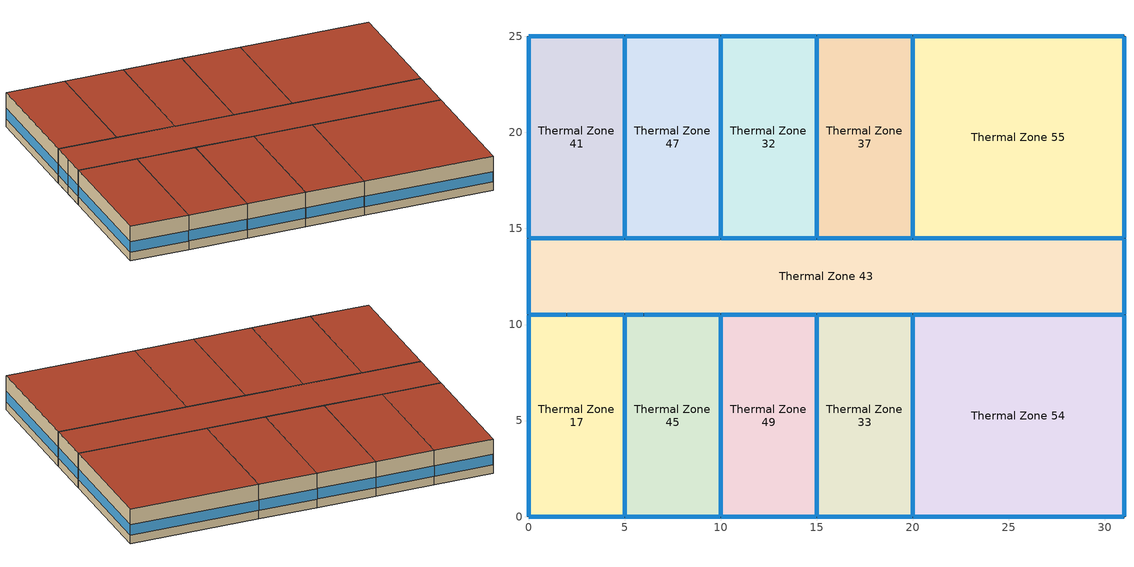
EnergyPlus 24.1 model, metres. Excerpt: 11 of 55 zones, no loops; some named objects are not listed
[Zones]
Thermal Zone 17
 floor ground (Generic Ground Slab 6A 19802010): 5,10.5 5,0 0,0 0,10.5 z12.19
 wall outside (Generic Exterior Wall pre1980 6A): 0,0 5,0 5,10.5 2,10.5 0,10.5 0,0 z12.19:15.24
 window (Customized Fenestration: u=3.36): 0.03,0 4.97,0 / 4.97,10.5 2.03,10.5 z12.95:13.88; 0,10.47 0,0.03 / 5,0.03 5,10.47 z12.95:13.87; 1.97,10.5 0.03,10.5 z12.95:13.89
 roof outside (Typical IEAD Roof pre1980): 5,0 5,10.5 0,10.5 0,0 z15.24
Thermal Zone 32
 floor ground (Generic Ground Slab 6A 19802010): 15,25 15,14.5 10,14.5 10,25 z12.19
 wall outside (Generic Exterior Wall pre1980 6A): 10,14.5 15,14.5 15,25 10,25 10,14.5 z12.19:15.24
 window (Customized Fenestration: u=3.36): 10.03,14.5 14.97,14.5 / 14.97,25 10.03,25 z12.95:13.88; 10,24.97 10,14.53 / 15,14.53 15,24.97 z12.95:13.87
 roof outside (Typical IEAD Roof pre1980): 15,14.5 15,25 10,25 10,14.5 z15.24
Thermal Zone 33
 floor ground (Generic Ground Slab 6A 19802010): 20,10.5 20,0 15,0 15,10.5 z12.19
 wall outside (Generic Exterior Wall pre1980 6A): 15,0 20,0 20,10.5 15,10.5 15,0 z12.19:15.24
 window (Customized Fenestration: u=3.36): 15.03,0 19.97,0 / 19.97,10.5 15.03,10.5 z12.95:13.88; 15,10.47 15,0.03 / 20,0.03 20,10.47 z12.95:13.87
 roof outside (Typical IEAD Roof pre1980): 20,0 20,10.5 15,10.5 15,0 z15.24
Thermal Zone 37
 floor ground (Generic Ground Slab 6A 19802010): 20,25 20,14.5 15,14.5 15,25 z12.19
 wall outside (Generic Exterior Wall pre1980 6A): 15,14.5 20,14.5 20,25 15,25 15,14.5 z12.19:15.24
 window (Customized Fenestration: u=3.36): 15.03,14.5 19.97,14.5 / 19.97,25 15.03,25 z12.95:13.88; 15,24.97 15,14.53 / 20,14.53 20,24.97 z12.95:13.87
 roof outside (Typical IEAD Roof pre1980): 20,14.5 20,25 15,25 15,14.5 z15.24
Thermal Zone 41
 floor ground (Generic Ground Slab 6A 19802010): 5,25 5,14.5 0,14.5 0,25 z12.19
 wall outside (Generic Exterior Wall pre1980 6A): 0,14.5 5,14.5 5,25 0,25 0,14.5 z12.19:15.24
 window (Customized Fenestration: u=3.36): 0.03,14.5 4.97,14.5 / 4.97,25 0.03,25 z12.95:13.88; 0,24.97 0,14.53 / 5,14.53 5,24.97 z12.95:13.87
 roof outside (Typical IEAD Roof pre1980): 5,14.5 5,25 0,25 0,14.5 z15.24
Thermal Zone 43
 floor ground (Generic Ground Slab 6A 19802010): 31,14.5 31,10.5 0,10.5 0,14.5 z12.19
 wall outside (Generic Exterior Wall pre1980 6A): 31,10.5 31,14.5 20,14.5 15,14.5 10,14.5 5,14.5 0,14.5 0,12.5 0,10.5 2,10.5 5,10.5 6,10.5 10,10.5 15,10.5 20,10.5 31,10.5 z12.19:15.24
 window (Customized Fenestration: u=3.36): 31,10.53 31,14.47 / 15.03,10.5 19.97,10.5 / 10.03,10.5 14.97,10.5 / 6.03,10.5 9.97,10.5 / 2.03,10.5 4.97,10.5 / 4.97,14.5 0.03,14.5 / 9.97,14.5 5.03,14.5 / 14.97,14.5 10.03,14.5 / 19.97,14.5 15.03,14.5 z12.95:13.88; 20.03,10.5 30.97,10.5 / 30.97,14.5 20.03,14.5 z12.95:13.87; 5.03,10.5 5.97,10.5 z12.95:13.92; 0.03,10.5 1.97,10.5 / 0,12.47 0,10.53 / 0,14.47 0,12.53 z12.95:13.89
 roof outside (Typical IEAD Roof pre1980): 31,10.5 31,14.5 0,14.5 0,10.5 z15.24
Thermal Zone 45
 floor ground (Generic Ground Slab 6A 19802010): 10,10.5 10,0 5,0 5,10.5 z12.19
 wall outside (Generic Exterior Wall pre1980 6A): 5,0 10,0 10,10.5 6,10.5 5,10.5 5,0 z12.19:15.24
 window (Customized Fenestration: u=3.36): 5.03,0 9.97,0 / 9.97,10.5 6.03,10.5 z12.95:13.88; 5,10.47 5,0.03 / 10,0.03 10,10.47 z12.95:13.87; 5.97,10.5 5.03,10.5 z12.95:13.92
 roof outside (Typical IEAD Roof pre1980): 10,0 10,10.5 5,10.5 5,0 z15.24
Thermal Zone 47
 floor ground (Generic Ground Slab 6A 19802010): 10,25 10,14.5 5,14.5 5,25 z12.19
 wall outside (Generic Exterior Wall pre1980 6A): 5,14.5 10,14.5 10,25 5,25 5,14.5 z12.19:15.24
 window (Customized Fenestration: u=3.36): 5.03,14.5 9.97,14.5 / 9.97,25 5.03,25 z12.95:13.88; 5,24.97 5,14.53 / 10,14.53 10,24.97 z12.95:13.87
 roof outside (Typical IEAD Roof pre1980): 10,14.5 10,25 5,25 5,14.5 z15.24
Thermal Zone 49
 floor ground (Generic Ground Slab 6A 19802010): 15,10.5 15,0 10,0 10,10.5 z12.19
 wall outside (Generic Exterior Wall pre1980 6A): 10,0 15,0 15,10.5 10,10.5 10,0 z12.19:15.24
 window (Customized Fenestration: u=3.36): 10.03,0 14.97,0 / 14.97,10.5 10.03,10.5 z12.95:13.88; 10,10.47 10,0.03 / 15,0.03 15,10.47 z12.95:13.87
 roof outside (Typical IEAD Roof pre1980): 15,0 15,10.5 10,10.5 10,0 z15.24
Thermal Zone 54
 floor ground (Generic Ground Slab 6A 19802010): 31,10.5 31,0 20,0 20,10.5 z12.19
 wall outside (Generic Exterior Wall pre1980 6A): 31,10.5 20,10.5 20,0 31,0 31,10.5 z12.19:15.24
 window (Customized Fenestration: u=3.36): 30.97,10.5 20.03,10.5 / 31,0.03 31,10.47 / 20.03,0 30.97,0 / 20,10.47 20,0.03 z12.95:13.87
 roof outside (Typical IEAD Roof pre1980): 31,0 31,10.5 20,10.5 20,0 z15.24
Thermal Zone 55
 floor ground (Generic Ground Slab 6A 19802010): 31,25 31,14.5 20,14.5 20,25 z12.19
 wall outside (Generic Exterior Wall pre1980 6A): 31,25 20,25 20,14.5 31,14.5 31,25 z12.19:15.24
 window (Customized Fenestration: u=3.36): 30.97,25 20.03,25 / 31,14.53 31,24.97 / 20.03,14.5 30.97,14.5 / 20,24.97 20,14.53 z12.95:13.87
 roof outside (Typical IEAD Roof pre1980): 31,14.5 31,25 20,25 20,14.5 z15.24
[Building]
Building 1
[Site:Location]
Montreal Int'l: Latitude {deg}=45.47; Longitude {deg}=-73.75; Time Zone {hr}=-5; Elevation {m}=36
[SizingPeriod:DesignDay] Day of Month=21; Dry-Bulb Temperature Range Modifier Type=DefaultMultipliers; Barometric Pressure {Pa}=100893; Rain Indicator=No; Snow Indicator=No; Daylight Saving Time Indicator=No; Begin Environment Reset Mode=FullResetAtBeginEnvironment
Name | Month | Day Type | Maximum Dry-Bulb Temperature {C} | Daily Dry-Bulb Temperature Range {deltaC} | Humidity Condition Type | Wetbulb or DewPoint at Maximum Dry-Bulb {C} | Wind Speed {m/s} | Wind Direction {deg} | Solar Model Indicator | ASHRAE Clear Sky Optical Depth for Beam Irradiance (taub) | ASHRAE Clear Sky Optical Depth for Diffuse Irradiance (taud) | Enthalpy at Maximum Dry-Bulb {J/kg} | Sky Clearness
Montreal Int'l Ann Clg .4% Condns DB=>MWB | 7 | SummerDesignDay | 30 | 9.3 | Wetbulb | 22.1 | 4.9 | 220 | ASHRAETau | 0.465 | 1.966
Montreal Int'l Ann Clg .4% Condns DP=>MDB | 7 | SummerDesignDay | 26 | 9.3 | Dewpoint | 21.6 | 4.9 | 220 | ASHRAETau | 0.465 | 1.966
Montreal Int'l Ann Clg .4% Condns Enth=>MDB | 7 | SummerDesignDay | 28.1 | 9.3 | Enthalpy |  | 4.9 | 220 | ASHRAETau | 0.465 | 1.966 | 69300
Montreal Int'l Ann Clg .4% Condns WB=>MDB | 7 | SummerDesignDay | 28.1 | 9.3 | Wetbulb | 23.2 | 4.9 | 220 | ASHRAETau | 0.465 | 1.966
Montreal Int'l Ann Htg 99.6% Condns DB | 1 | WinterDesignDay | -23.7 | 0 | Wetbulb | -23.7 | 3.9 | 260 | ASHRAEClearSky |  |  |  | 0
Montreal Int'l Ann Htg Wind 99.6% Condns WS=>MCDB | 1 | WinterDesignDay | -5.3 | 0 | Wetbulb | -5.3 | 12.9 | 260 | ASHRAEClearSky |  |  |  | 0
Montreal Int'l Ann Hum_n 99.6% Condns DP=>MCDB | 1 | WinterDesignDay | -23 | 0 | Dewpoint | -30.5 | 3.9 | 260 | ASHRAEClearSky |  |  |  | 0
[Material] Thermal Absorptance=0.9
Name | Roughness | Thickness {m} | Conductivity {W/m-K} | Density {kg/m3} | Specific Heat {J/kg-K} | Solar Absorptance | Visible Absorptance
Generic Brick | MediumRough | 0.1 | 0.9 | 1920 | 790 | 0.65 | 0.65
Generic Gypsum Board | MediumSmooth | 0.0127 | 0.16 | 800 | 1090 | 0.5 | 0.5
Generic HW Concrete | MediumRough | 0.2 | 1.95 | 2240 | 900 | 0.8 | 0.8
Generic LW Concrete | MediumRough | 0.1 | 0.53 | 1280 | 840 | 0.8 | 0.8
Generic Wall Air Gap | Smooth | 0.1 | 0.667 | 1.28 | 1000 | 0.7 | 0.7
Metal Roof Surface 2 | Smooth | 0.0008 | 45.28 | 7824 | 500 | 0.7 | 0.7
Roof Membrane 1 | VeryRough | 0.0095 | 0.16 | 1121.29 | 1460 | 0.7 | 0.7
[Material:NoMass] Roughness=Smooth; Thermal Absorptance=0.9; Solar Absorptance=0.7; Visible Absorptance=0.7
Name | Thermal Resistance {m2-K/W}
Typical Insulation R-1.2 Pre1980roof | 2.73841
Typical Insulation R1.76 GBC | 1.76
Typical Insulation U=0.459 | 2.17
[WindowMaterial:SimpleGlazingSystem]
Fenestration U=3.32 0.66 1: U-Factor {W/m2-K}=3.32; Solar Heat Gain Coefficient=0.66; Visible Transmittance=0.21
[Construction]
Customized Fenestration: u=3.36: Fenestration U=3.32 0.66 1
Generic Exterior Wall pre1980 6A: Generic Brick, Generic LW Concrete, Typical Insulation R1.76 GBC, Generic Wall Air Gap, Generic Gypsum Board
Generic Ground Slab 6A 19802010: Typical Insulation U=0.459, Generic HW Concrete
Typical IEAD Roof pre1980: Roof Membrane 1, Typical Insulation R-1.2 Pre1980roof, Metal Roof Surface 2
[Zone] Multiplier=1; Part of Total Floor Area=Yes
Thermal Zone 17; Thermal Zone 32; Thermal Zone 33; Thermal Zone 37; Thermal Zone 41; Thermal Zone 43; Thermal Zone 45; Thermal Zone 47; Thermal Zone 49; Thermal Zone 54; Thermal Zone 55
[Space]
Name | Zone | Space Type
Space 501 | Thermal Zone 17 | MURB small
Space 509 | Thermal Zone 32 | MURB small
Space 504 | Thermal Zone 33 | MURB small
Space 510 | Thermal Zone 37 | MURB small
Space 507 | Thermal Zone 41 | MURB small
Space 506 | Thermal Zone 43 | MURB large
Space 502 | Thermal Zone 45 | MURB small
Space 508 | Thermal Zone 47 | MURB small
Space 503 | Thermal Zone 49 | MURB small
Space 505 | Thermal Zone 54 | MURB lobby
Space 511 | Thermal Zone 55 | MURB large
[SpaceList]
MURB lobby: Space 105, Space 305, Space 205, Space 505
MURB large: Space 211, Space 106, Space 111, Space 206, Space 306, Space 311, Space 506, Space 405, Space 511
MURB small: Space 411, Space 103, Space 403, Space 502, Space 102, Space 101, Space 104, Space 107, Space 203, Space 109, Space 108, Space 408, Space 110, Space 303, Space 501, Space 201, Space 202, Space 204, Space 401, Space 207, Space 208, Space 209, Space 210, Space 310, Space 301, Space 302, Space 509, Space 504, Space 304, Space 307, Space 510, Space 308, Space 406, Space 309, Space 507, Space 402, Space 508, Space 404, Space 503, Space 407, Space 409, Space 410
[ZoneControl:Thermostat] Temperature Difference Between Cutout And Setpoint {deltaC}=0
Name | Zone or ZoneList | Control Type Schedule | Control 1
Thermal Zone 17 Thermostat | Thermal Zone 17 | Thermal Zone 17 Thermostat Schedule | Thermostat Setpoint Dual Setpoint 44
Thermal Zone 32 Thermostat | Thermal Zone 32 | Thermal Zone 32 Thermostat Schedule | Thermostat Setpoint Dual Setpoint 42
Thermal Zone 33 Thermostat | Thermal Zone 33 | Thermal Zone 33 Thermostat Schedule | Thermostat Setpoint Dual Setpoint 52
Thermal Zone 37 Thermostat | Thermal Zone 37 | Thermal Zone 37 Thermostat Schedule | Thermostat Setpoint Dual Setpoint 15
Thermal Zone 41 Thermostat | Thermal Zone 41 | Thermal Zone 41 Thermostat Schedule | Thermostat Setpoint Dual Setpoint 12
Thermal Zone 43 Thermostat | Thermal Zone 43 | Thermal Zone 43 Thermostat Schedule | Thermostat Setpoint Dual Setpoint 7
Thermal Zone 45 Thermostat | Thermal Zone 45 | Thermal Zone 45 Thermostat Schedule | Thermostat Setpoint Dual Setpoint 10
Thermal Zone 47 Thermostat | Thermal Zone 47 | Thermal Zone 47 Thermostat Schedule | Thermostat Setpoint Dual Setpoint 8
Thermal Zone 49 Thermostat | Thermal Zone 49 | Thermal Zone 49 Thermostat Schedule | Thermostat Setpoint Dual Setpoint 16
Thermal Zone 54 Thermostat | Thermal Zone 54 | Thermal Zone 54 Thermostat Schedule | Thermostat Setpoint Dual Setpoint 21
Thermal Zone 55 Thermostat | Thermal Zone 55 | Thermal Zone 55 Thermostat Schedule | Thermostat Setpoint Dual Setpoint 19
[ThermostatSetpoint:DualSetpoint] Heating Setpoint Temperature Schedule=NECB-G-Thermostat Setpoint-Heating; Cooling Setpoint Temperature Schedule=NECB-G-Thermostat Setpoint-Cooling
Thermostat Setpoint Dual Setpoint 44; Thermostat Setpoint Dual Setpoint 42; Thermostat Setpoint Dual Setpoint 52; Thermostat Setpoint Dual Setpoint 15; Thermostat Setpoint Dual Setpoint 12; Thermostat Setpoint Dual Setpoint 7; Thermostat Setpoint Dual Setpoint 10; Thermostat Setpoint Dual Setpoint 8; Thermostat Setpoint Dual Setpoint 16; Thermostat Setpoint Dual Setpoint 21; Thermostat Setpoint Dual Setpoint 19
[ZoneHVAC:Baseboard:Convective:Electric] Availability Schedule=Always On Discrete hvac_library; Heating Design Capacity {W}=Autosize; Efficiency=1
Elec Baseboard; Elec Baseboard 32; Elec Baseboard 25; Elec Baseboard 29; Elec Baseboard 26; Elec Baseboard 22; Elec Baseboard 23; Elec Baseboard 24; Elec Baseboard 43; Elec Baseboard 47; Elec Baseboard 45; Elec Baseboard 31; Elec Baseboard 52; Elec Baseboard 44; Elec Baseboard 53; Elec Baseboard 48; Elec Baseboard 54; Elec Baseboard 49; Elec Baseboard 42; Elec Baseboard 40; Elec Baseboard 36; Elec Baseboard 37; Elec Baseboard 34; Elec Baseboard 46; Elec Baseboard 50; Elec Baseboard 41; Elec Baseboard 51; Elec Baseboard 38; Elec Baseboard 39; Elec Baseboard 8; Elec Baseboard 14; Elec Baseboard 2; Elec Baseboard 3; Elec Baseboard 33; Elec Baseboard 19; Elec Baseboard 11; Elec Baseboard 5; Elec Baseboard 6; Elec Baseboard 13; Elec Baseboard 9; Elec Baseboard 12; Elec Baseboard 7; Elec Baseboard 16; Elec Baseboard 15; Elec Baseboard 21; Elec Baseboard 17; Elec Baseboard 4; Elec Baseboard 1; Elec Baseboard 10; Elec Baseboard 20; Elec Baseboard 18; Elec Baseboard 28; Elec Baseboard 30; Elec Baseboard 35; Elec Baseboard 27
[ZoneHVAC:PackagedTerminalHeatPump] Availability Schedule=Always On Discrete hvac_library; Cooling Supply Air Flow Rate {m3/s}=Autosize; Heating Supply Air Flow Rate {m3/s}=Autosize; No Load Supply Air Flow Rate {m3/s}=Autosize; No Load Supply Air Flow Rate Control Set To Low Speed=Yes; Cooling Outdoor Air Flow Rate {m3/s}=Autosize; Heating Outdoor Air Flow Rate {m3/s}=Autosize; No Load Outdoor Air Flow Rate {m3/s}=Autosize; Heating Convergence Tolerance=0.001; Cooling Convergence Tolerance=0.001; Maximum Supply Air Temperature from Supplemental Heater {C}=Autosize; Maximum Outdoor Dry-Bulb Temperature for Supplemental Heater Operation {C}=21; Fan Placement=DrawThrough; Supply Air Fan Operating Mode Schedule=Always On Discrete hvac_library
Name | Supply Air Fan | Heating Coil | Cooling Coil | Supplemental Heating Coil
PTHP | PTHP CV Fan | PTHP 1 Spd DX Htg Coil | PTHP 1 Spd DX Clg Coil | PTHP Elec Htg Backup Coil
PTHP 32 | PTHP CV Fan 32 | PTHP 1 Spd DX Htg Coil 32 | PTHP 1 Spd DX Clg Coil 32 | PTHP Elec Htg Backup Coil 32
PTHP 25 | PTHP CV Fan 25 | PTHP 1 Spd DX Htg Coil 25 | PTHP 1 Spd DX Clg Coil 25 | PTHP Elec Htg Backup Coil 25
PTHP 29 | PTHP CV Fan 29 | PTHP 1 Spd DX Htg Coil 29 | PTHP 1 Spd DX Clg Coil 29 | PTHP Elec Htg Backup Coil 29
PTHP 26 | PTHP CV Fan 26 | PTHP 1 Spd DX Htg Coil 26 | PTHP 1 Spd DX Clg Coil 26 | PTHP Elec Htg Backup Coil 26
PTHP 22 | PTHP CV Fan 22 | PTHP 1 Spd DX Htg Coil 22 | PTHP 1 Spd DX Clg Coil 22 | PTHP Elec Htg Backup Coil 22
PTHP 23 | PTHP CV Fan 23 | PTHP 1 Spd DX Htg Coil 23 | PTHP 1 Spd DX Clg Coil 23 | PTHP Elec Htg Backup Coil 23
PTHP 24 | PTHP CV Fan 24 | PTHP 1 Spd DX Htg Coil 24 | PTHP 1 Spd DX Clg Coil 24 | PTHP Elec Htg Backup Coil 24
PTHP 43 | PTHP CV Fan 43 | PTHP 1 Spd DX Htg Coil 43 | PTHP 1 Spd DX Clg Coil 43 | PTHP Elec Htg Backup Coil 43
PTHP 47 | PTHP CV Fan 47 | PTHP 1 Spd DX Htg Coil 47 | PTHP 1 Spd DX Clg Coil 47 | PTHP Elec Htg Backup Coil 47
PTHP 45 | PTHP CV Fan 45 | PTHP 1 Spd DX Htg Coil 45 | PTHP 1 Spd DX Clg Coil 45 | PTHP Elec Htg Backup Coil 45
PTHP 31 | PTHP CV Fan 31 | PTHP 1 Spd DX Htg Coil 31 | PTHP 1 Spd DX Clg Coil 31 | PTHP Elec Htg Backup Coil 31
PTHP 52 | PTHP CV Fan 52 | PTHP 1 Spd DX Htg Coil 52 | PTHP 1 Spd DX Clg Coil 52 | PTHP Elec Htg Backup Coil 52
PTHP 44 | PTHP CV Fan 44 | PTHP 1 Spd DX Htg Coil 44 | PTHP 1 Spd DX Clg Coil 44 | PTHP Elec Htg Backup Coil 44
PTHP 53 | PTHP CV Fan 53 | PTHP 1 Spd DX Htg Coil 53 | PTHP 1 Spd DX Clg Coil 53 | PTHP Elec Htg Backup Coil 53
PTHP 48 | PTHP CV Fan 48 | PTHP 1 Spd DX Htg Coil 48 | PTHP 1 Spd DX Clg Coil 48 | PTHP Elec Htg Backup Coil 48
PTHP 54 | PTHP CV Fan 54 | PTHP 1 Spd DX Htg Coil 54 | PTHP 1 Spd DX Clg Coil 54 | PTHP Elec Htg Backup Coil 54
PTHP 49 | PTHP CV Fan 49 | PTHP 1 Spd DX Htg Coil 49 | PTHP 1 Spd DX Clg Coil 49 | PTHP Elec Htg Backup Coil 49
PTHP 42 | PTHP CV Fan 42 | PTHP 1 Spd DX Htg Coil 42 | PTHP 1 Spd DX Clg Coil 42 | PTHP Elec Htg Backup Coil 42
PTHP 40 | PTHP CV Fan 40 | PTHP 1 Spd DX Htg Coil 40 | PTHP 1 Spd DX Clg Coil 40 | PTHP Elec Htg Backup Coil 40
PTHP 36 | PTHP CV Fan 36 | PTHP 1 Spd DX Htg Coil 36 | PTHP 1 Spd DX Clg Coil 36 | PTHP Elec Htg Backup Coil 36
PTHP 37 | PTHP CV Fan 37 | PTHP 1 Spd DX Htg Coil 37 | PTHP 1 Spd DX Clg Coil 37 | PTHP Elec Htg Backup Coil 37
PTHP 34 | PTHP CV Fan 34 | PTHP 1 Spd DX Htg Coil 34 | PTHP 1 Spd DX Clg Coil 34 | PTHP Elec Htg Backup Coil 34
PTHP 46 | PTHP CV Fan 46 | PTHP 1 Spd DX Htg Coil 46 | PTHP 1 Spd DX Clg Coil 46 | PTHP Elec Htg Backup Coil 46
PTHP 50 | PTHP CV Fan 50 | PTHP 1 Spd DX Htg Coil 50 | PTHP 1 Spd DX Clg Coil 50 | PTHP Elec Htg Backup Coil 50
PTHP 41 | PTHP CV Fan 41 | PTHP 1 Spd DX Htg Coil 41 | PTHP 1 Spd DX Clg Coil 41 | PTHP Elec Htg Backup Coil 41
PTHP 51 | PTHP CV Fan 51 | PTHP 1 Spd DX Htg Coil 51 | PTHP 1 Spd DX Clg Coil 51 | PTHP Elec Htg Backup Coil 51
PTHP 38 | PTHP CV Fan 38 | PTHP 1 Spd DX Htg Coil 38 | PTHP 1 Spd DX Clg Coil 38 | PTHP Elec Htg Backup Coil 38
PTHP 39 | PTHP CV Fan 39 | PTHP 1 Spd DX Htg Coil 39 | PTHP 1 Spd DX Clg Coil 39 | PTHP Elec Htg Backup Coil 39
PTHP 8 | PTHP CV Fan 8 | PTHP 1 Spd DX Htg Coil 8 | PTHP 1 Spd DX Clg Coil 8 | PTHP Elec Htg Backup Coil 8
PTHP 14 | PTHP CV Fan 14 | PTHP 1 Spd DX Htg Coil 14 | PTHP 1 Spd DX Clg Coil 14 | PTHP Elec Htg Backup Coil 14
PTHP 2 | PTHP CV Fan 2 | PTHP 1 Spd DX Htg Coil 2 | PTHP 1 Spd DX Clg Coil 2 | PTHP Elec Htg Backup Coil 2
PTHP 3 | PTHP CV Fan 3 | PTHP 1 Spd DX Htg Coil 3 | PTHP 1 Spd DX Clg Coil 3 | PTHP Elec Htg Backup Coil 3
PTHP 33 | PTHP CV Fan 33 | PTHP 1 Spd DX Htg Coil 33 | PTHP 1 Spd DX Clg Coil 33 | PTHP Elec Htg Backup Coil 33
PTHP 19 | PTHP CV Fan 19 | PTHP 1 Spd DX Htg Coil 19 | PTHP 1 Spd DX Clg Coil 19 | PTHP Elec Htg Backup Coil 19
PTHP 11 | PTHP CV Fan 11 | PTHP 1 Spd DX Htg Coil 11 | PTHP 1 Spd DX Clg Coil 11 | PTHP Elec Htg Backup Coil 11
PTHP 5 | PTHP CV Fan 5 | PTHP 1 Spd DX Htg Coil 5 | PTHP 1 Spd DX Clg Coil 5 | PTHP Elec Htg Backup Coil 5
PTHP 6 | PTHP CV Fan 6 | PTHP 1 Spd DX Htg Coil 6 | PTHP 1 Spd DX Clg Coil 6 | PTHP Elec Htg Backup Coil 6
PTHP 13 | PTHP CV Fan 13 | PTHP 1 Spd DX Htg Coil 13 | PTHP 1 Spd DX Clg Coil 13 | PTHP Elec Htg Backup Coil 13
PTHP 9 | PTHP CV Fan 9 | PTHP 1 Spd DX Htg Coil 9 | PTHP 1 Spd DX Clg Coil 9 | PTHP Elec Htg Backup Coil 9
PTHP 12 | PTHP CV Fan 12 | PTHP 1 Spd DX Htg Coil 12 | PTHP 1 Spd DX Clg Coil 12 | PTHP Elec Htg Backup Coil 12
PTHP 7 | PTHP CV Fan 7 | PTHP 1 Spd DX Htg Coil 7 | PTHP 1 Spd DX Clg Coil 7 | PTHP Elec Htg Backup Coil 7
PTHP 16 | PTHP CV Fan 16 | PTHP 1 Spd DX Htg Coil 16 | PTHP 1 Spd DX Clg Coil 16 | PTHP Elec Htg Backup Coil 16
PTHP 15 | PTHP CV Fan 15 | PTHP 1 Spd DX Htg Coil 15 | PTHP 1 Spd DX Clg Coil 15 | PTHP Elec Htg Backup Coil 15
PTHP 21 | PTHP CV Fan 21 | PTHP 1 Spd DX Htg Coil 21 | PTHP 1 Spd DX Clg Coil 21 | PTHP Elec Htg Backup Coil 21
PTHP 17 | PTHP CV Fan 17 | PTHP 1 Spd DX Htg Coil 17 | PTHP 1 Spd DX Clg Coil 17 | PTHP Elec Htg Backup Coil 17
PTHP 4 | PTHP CV Fan 4 | PTHP 1 Spd DX Htg Coil 4 | PTHP 1 Spd DX Clg Coil 4 | PTHP Elec Htg Backup Coil 4
PTHP 1 | PTHP CV Fan 1 | PTHP 1 Spd DX Htg Coil 1 | PTHP 1 Spd DX Clg Coil 1 | PTHP Elec Htg Backup Coil 1
PTHP 10 | PTHP CV Fan 10 | PTHP 1 Spd DX Htg Coil 10 | PTHP 1 Spd DX Clg Coil 10 | PTHP Elec Htg Backup Coil 10
PTHP 20 | PTHP CV Fan 20 | PTHP 1 Spd DX Htg Coil 20 | PTHP 1 Spd DX Clg Coil 20 | PTHP Elec Htg Backup Coil 20
PTHP 18 | PTHP CV Fan 18 | PTHP 1 Spd DX Htg Coil 18 | PTHP 1 Spd DX Clg Coil 18 | PTHP Elec Htg Backup Coil 18
PTHP 28 | PTHP CV Fan 28 | PTHP 1 Spd DX Htg Coil 28 | PTHP 1 Spd DX Clg Coil 28 | PTHP Elec Htg Backup Coil 28
PTHP 30 | PTHP CV Fan 30 | PTHP 1 Spd DX Htg Coil 30 | PTHP 1 Spd DX Clg Coil 30 | PTHP Elec Htg Backup Coil 30
PTHP 35 | PTHP CV Fan 35 | PTHP 1 Spd DX Htg Coil 35 | PTHP 1 Spd DX Clg Coil 35 | PTHP Elec Htg Backup Coil 35
PTHP 27 | PTHP CV Fan 27 | PTHP 1 Spd DX Htg Coil 27 | PTHP 1 Spd DX Clg Coil 27 | PTHP Elec Htg Backup Coil 27
[Fan:ConstantVolume] Availability Schedule=Always On Discrete hvac_library; Fan Total Efficiency=0.7; Pressure Rise {Pa}=250; Maximum Flow Rate {m3/s}=AutoSize; Motor Efficiency=0.9; Motor In Airstream Fraction=1
PTHP CV Fan; PTHP CV Fan 32; PTHP CV Fan 25; PTHP CV Fan 29; PTHP CV Fan 26; PTHP CV Fan 22; PTHP CV Fan 23; PTHP CV Fan 24; PTHP CV Fan 43; PTHP CV Fan 47; PTHP CV Fan 45; PTHP CV Fan 31; PTHP CV Fan 52; PTHP CV Fan 44; PTHP CV Fan 53; PTHP CV Fan 48; PTHP CV Fan 54; PTHP CV Fan 49; PTHP CV Fan 42; PTHP CV Fan 40; PTHP CV Fan 36; PTHP CV Fan 37; PTHP CV Fan 34; PTHP CV Fan 46; PTHP CV Fan 50; PTHP CV Fan 41; PTHP CV Fan 51; PTHP CV Fan 38; PTHP CV Fan 39; PTHP CV Fan 8; PTHP CV Fan 14; PTHP CV Fan 2; PTHP CV Fan 3; PTHP CV Fan 33; PTHP CV Fan 19; PTHP CV Fan 11; PTHP CV Fan 5; PTHP CV Fan 6; PTHP CV Fan 13; PTHP CV Fan 9; PTHP CV Fan 12; PTHP CV Fan 7; PTHP CV Fan 16; PTHP CV Fan 15; PTHP CV Fan 21; PTHP CV Fan 17; PTHP CV Fan 4; PTHP CV Fan 1; PTHP CV Fan 10; PTHP CV Fan 20; PTHP CV Fan 18; PTHP CV Fan 28; PTHP CV Fan 30; PTHP CV Fan 35; PTHP CV Fan 27
[Coil:Heating:DX:SingleSpeed] Availability Schedule=Always On Discrete hvac_library; Gross Rated Heating Capacity {W}=2.22045e-16; Gross Rated Heating COP {W/W}=5; Rated Air Flow Rate {m3/s}=Autosize; Rated Supply Fan Power Per Volume Flow Rate 2017 {W/(m3/s)}=773.3; Rated Supply Fan Power Per Volume Flow Rate 2023 {W/(m3/s)}=934.4; Heating Capacity Function of Temperature Curve=OS:Curve:Biquadratic 11; Heating Capacity Function of Flow Fraction Curve=OS:Curve:Quadratic 14; Energy Input Ratio Function of Temperature Curve=OS:Curve:Biquadratic 12; Energy Input Ratio Function of Flow Fraction Curve=OS:Curve:Quadratic 15; Part Load Fraction Correlation Curve=OS:Curve:Quadratic 16; Minimum Outdoor Dry-Bulb Temperature for Compressor Operation {C}=-8; Maximum Outdoor Dry-Bulb Temperature for Defrost Operation {C}=5; Crankcase Heater Capacity {W}=0; Maximum Outdoor Dry-Bulb Temperature for Crankcase Heater Operation {C}=10; Defrost Strategy=Resistive; Defrost Control=Timed; Defrost Time Period Fraction=0.166667; Resistive Defrost Heater Capacity {W}=2000
PTHP 1 Spd DX Htg Coil; PTHP 1 Spd DX Htg Coil 32; PTHP 1 Spd DX Htg Coil 25; PTHP 1 Spd DX Htg Coil 29; PTHP 1 Spd DX Htg Coil 26; PTHP 1 Spd DX Htg Coil 22; PTHP 1 Spd DX Htg Coil 23; PTHP 1 Spd DX Htg Coil 24; PTHP 1 Spd DX Htg Coil 43; PTHP 1 Spd DX Htg Coil 47; PTHP 1 Spd DX Htg Coil 45; PTHP 1 Spd DX Htg Coil 31; PTHP 1 Spd DX Htg Coil 52; PTHP 1 Spd DX Htg Coil 44; PTHP 1 Spd DX Htg Coil 53; PTHP 1 Spd DX Htg Coil 48; PTHP 1 Spd DX Htg Coil 54; PTHP 1 Spd DX Htg Coil 49; PTHP 1 Spd DX Htg Coil 42; PTHP 1 Spd DX Htg Coil 40; PTHP 1 Spd DX Htg Coil 36; PTHP 1 Spd DX Htg Coil 37; PTHP 1 Spd DX Htg Coil 34; PTHP 1 Spd DX Htg Coil 46; PTHP 1 Spd DX Htg Coil 50; PTHP 1 Spd DX Htg Coil 41; PTHP 1 Spd DX Htg Coil 51; PTHP 1 Spd DX Htg Coil 38; PTHP 1 Spd DX Htg Coil 39; PTHP 1 Spd DX Htg Coil 8; PTHP 1 Spd DX Htg Coil 14; PTHP 1 Spd DX Htg Coil 2; PTHP 1 Spd DX Htg Coil 3; PTHP 1 Spd DX Htg Coil 33; PTHP 1 Spd DX Htg Coil 19; PTHP 1 Spd DX Htg Coil 11; PTHP 1 Spd DX Htg Coil 5; PTHP 1 Spd DX Htg Coil 6; PTHP 1 Spd DX Htg Coil 13; PTHP 1 Spd DX Htg Coil 9; PTHP 1 Spd DX Htg Coil 12; PTHP 1 Spd DX Htg Coil 7; PTHP 1 Spd DX Htg Coil 16; PTHP 1 Spd DX Htg Coil 15; PTHP 1 Spd DX Htg Coil 21; PTHP 1 Spd DX Htg Coil 17; PTHP 1 Spd DX Htg Coil 4; PTHP 1 Spd DX Htg Coil 1; PTHP 1 Spd DX Htg Coil 10; PTHP 1 Spd DX Htg Coil 20; PTHP 1 Spd DX Htg Coil 18; PTHP 1 Spd DX Htg Coil 28; PTHP 1 Spd DX Htg Coil 30; PTHP 1 Spd DX Htg Coil 35; PTHP 1 Spd DX Htg Coil 27
[Coil:Cooling:DX:SingleSpeed] Availability Schedule=Always On Discrete hvac_library; Gross Rated Total Cooling Capacity {W}=Autosize; Gross Rated Sensible Heat Ratio=Autosize; Gross Rated Cooling COP {W/W}=3; Rated Air Flow Rate {m3/s}=Autosize; Rated Evaporator Fan Power Per Volume Flow Rate 2017 {W/(m3/s)}=773.3; Rated Evaporator Fan Power Per Volume Flow Rate 2023 {W/(m3/s)}=934.4; Total Cooling Capacity Function of Temperature Curve=OS:Curve:Biquadratic 9; Total Cooling Capacity Function of Flow Fraction Curve=OS:Curve:Quadratic 11; Energy Input Ratio Function of Temperature Curve=OS:Curve:Biquadratic 10; Energy Input Ratio Function of Flow Fraction Curve=OS:Curve:Quadratic 12; Part Load Fraction Correlation Curve=OS:Curve:Quadratic 13; Minimum Outdoor Dry-Bulb Temperature for Compressor Operation {C}=-25; Nominal Time for Condensate Removal to Begin {s}=0; Ratio of Initial Moisture Evaporation Rate and Steady State Latent Capacity=0; Maximum Cycling Rate {cycles/hr}=0; Latent Capacity Time Constant {s}=0; Condenser Type=AirCooled; Evaporative Condenser Effectiveness=0; Evaporative Condenser Air Flow Rate {m3/s}=Autosize; Evaporative Condenser Pump Rated Power Consumption {W}=Autosize; Crankcase Heater Capacity {W}=0; Maximum Outdoor Dry-Bulb Temperature for Crankcase Heater Operation {C}=0; Basin Heater Capacity {W/K}=0; Basin Heater Setpoint Temperature {C}=10
PTHP 1 Spd DX Clg Coil; PTHP 1 Spd DX Clg Coil 32; PTHP 1 Spd DX Clg Coil 25; PTHP 1 Spd DX Clg Coil 29; PTHP 1 Spd DX Clg Coil 26; PTHP 1 Spd DX Clg Coil 22; PTHP 1 Spd DX Clg Coil 23; PTHP 1 Spd DX Clg Coil 24; PTHP 1 Spd DX Clg Coil 43; PTHP 1 Spd DX Clg Coil 47; PTHP 1 Spd DX Clg Coil 45; PTHP 1 Spd DX Clg Coil 31; PTHP 1 Spd DX Clg Coil 52; PTHP 1 Spd DX Clg Coil 44; PTHP 1 Spd DX Clg Coil 53; PTHP 1 Spd DX Clg Coil 48; PTHP 1 Spd DX Clg Coil 54; PTHP 1 Spd DX Clg Coil 49; PTHP 1 Spd DX Clg Coil 42; PTHP 1 Spd DX Clg Coil 40; PTHP 1 Spd DX Clg Coil 36; PTHP 1 Spd DX Clg Coil 37; PTHP 1 Spd DX Clg Coil 34; PTHP 1 Spd DX Clg Coil 46; PTHP 1 Spd DX Clg Coil 50; PTHP 1 Spd DX Clg Coil 41; PTHP 1 Spd DX Clg Coil 51; PTHP 1 Spd DX Clg Coil 38; PTHP 1 Spd DX Clg Coil 39; PTHP 1 Spd DX Clg Coil 8; PTHP 1 Spd DX Clg Coil 14; PTHP 1 Spd DX Clg Coil 2; PTHP 1 Spd DX Clg Coil 3; PTHP 1 Spd DX Clg Coil 33; PTHP 1 Spd DX Clg Coil 19; PTHP 1 Spd DX Clg Coil 11; PTHP 1 Spd DX Clg Coil 5; PTHP 1 Spd DX Clg Coil 6; PTHP 1 Spd DX Clg Coil 13; PTHP 1 Spd DX Clg Coil 9; PTHP 1 Spd DX Clg Coil 12; PTHP 1 Spd DX Clg Coil 7; PTHP 1 Spd DX Clg Coil 16; PTHP 1 Spd DX Clg Coil 15; PTHP 1 Spd DX Clg Coil 21; PTHP 1 Spd DX Clg Coil 17; PTHP 1 Spd DX Clg Coil 4; PTHP 1 Spd DX Clg Coil 1; PTHP 1 Spd DX Clg Coil 10; PTHP 1 Spd DX Clg Coil 20; PTHP 1 Spd DX Clg Coil 18; PTHP 1 Spd DX Clg Coil 28; PTHP 1 Spd DX Clg Coil 30; PTHP 1 Spd DX Clg Coil 35; PTHP 1 Spd DX Clg Coil 27
[Coil:Heating:Electric] Availability Schedule=Always On Discrete hvac_library; Efficiency=1; Nominal Capacity {W}=Autosize
PTHP Elec Htg Backup Coil; PTHP Elec Htg Backup Coil 32; PTHP Elec Htg Backup Coil 25; PTHP Elec Htg Backup Coil 29; PTHP Elec Htg Backup Coil 26; PTHP Elec Htg Backup Coil 22; PTHP Elec Htg Backup Coil 23; PTHP Elec Htg Backup Coil 24; PTHP Elec Htg Backup Coil 43; PTHP Elec Htg Backup Coil 47; PTHP Elec Htg Backup Coil 45; PTHP Elec Htg Backup Coil 31; PTHP Elec Htg Backup Coil 52; PTHP Elec Htg Backup Coil 44; PTHP Elec Htg Backup Coil 53; PTHP Elec Htg Backup Coil 48; PTHP Elec Htg Backup Coil 54; PTHP Elec Htg Backup Coil 49; PTHP Elec Htg Backup Coil 42; PTHP Elec Htg Backup Coil 40; PTHP Elec Htg Backup Coil 36; PTHP Elec Htg Backup Coil 37; PTHP Elec Htg Backup Coil 34; PTHP Elec Htg Backup Coil 46; PTHP Elec Htg Backup Coil 50; PTHP Elec Htg Backup Coil 41; PTHP Elec Htg Backup Coil 51; PTHP Elec Htg Backup Coil 38; PTHP Elec Htg Backup Coil 39; PTHP Elec Htg Backup Coil 8; PTHP Elec Htg Backup Coil 14; PTHP Elec Htg Backup Coil 2; PTHP Elec Htg Backup Coil 3; PTHP Elec Htg Backup Coil 33; PTHP Elec Htg Backup Coil 19; PTHP Elec Htg Backup Coil 11; PTHP Elec Htg Backup Coil 5; PTHP Elec Htg Backup Coil 6; PTHP Elec Htg Backup Coil 13; PTHP Elec Htg Backup Coil 9; PTHP Elec Htg Backup Coil 12; PTHP Elec Htg Backup Coil 7; PTHP Elec Htg Backup Coil 16; PTHP Elec Htg Backup Coil 15; PTHP Elec Htg Backup Coil 21; PTHP Elec Htg Backup Coil 17; PTHP Elec Htg Backup Coil 4; PTHP Elec Htg Backup Coil 1; PTHP Elec Htg Backup Coil 10; PTHP Elec Htg Backup Coil 20; PTHP Elec Htg Backup Coil 18; PTHP Elec Htg Backup Coil 28; PTHP Elec Htg Backup Coil 30; PTHP Elec Htg Backup Coil 35; PTHP Elec Htg Backup Coil 27
[Zone equipment]
Thermal Zone 17: Elec Baseboard 43, PTHP 43
Thermal Zone 32: Elec Baseboard 41, PTHP 41
Thermal Zone 33: Elec Baseboard 51, PTHP 51
Thermal Zone 37: Elec Baseboard 14, PTHP 14
Thermal Zone 41: Elec Baseboard 11, PTHP 11
Thermal Zone 43: Elec Baseboard 6, PTHP 6
Thermal Zone 45: Elec Baseboard 9, PTHP 9
Thermal Zone 47: Elec Baseboard 7, PTHP 7
Thermal Zone 49: Elec Baseboard 15, PTHP 15
Thermal Zone 54: Elec Baseboard 20, PTHP 20
Thermal Zone 55: Elec Baseboard 18, PTHP 18
[Sizing:Zone] Zone Cooling Design Supply Air Temperature Input Method=SupplyAirTemperature; Zone Cooling Design Supply Air Temperature {C}=14; Zone Cooling Design Supply Air Temperature Difference {deltaC}=11.11; Zone Heating Design Supply Air Temperature Input Method=SupplyAirTemperature; Zone Heating Design Supply Air Temperature {C}=40; Zone Heating Design Supply Air Temperature Difference {deltaC}=11.11; Zone Cooling Design Supply Air Humidity Ratio {kgWater/kgDryAir}=0.0085; Zone Heating Design Supply Air Humidity Ratio {kgWater/kgDryAir}=0.008; Cooling Design Air Flow Method=DesignDay; Cooling Design Air Flow Rate {m3/s}=0; Cooling Minimum Air Flow per Zone Floor Area {m3/s-m2}=0.000762; Cooling Minimum Air Flow {m3/s}=0; Cooling Minimum Air Flow Fraction=0; Heating Design Air Flow Method=DesignDay; Heating Design Air Flow Rate {m3/s}=0; Heating Maximum Air Flow per Zone Floor Area {m3/s-m2}=0.002032; Heating Maximum Air Flow {m3/s}=0.141576; Heating Maximum Air Flow Fraction=0.3; Account for Dedicated Outdoor Air System=No; Zone Load Sizing Method=Sensible Load Only No Latent Load; Zone Latent Cooling Design Supply Air Humidity Ratio Input Method=HumidityRatioDifference; Zone Cooling Design Supply Air Humidity Ratio Difference {kgWater/kgDryAir}=0.005; Zone Latent Heating Design Supply Air Humidity Ratio Input Method=HumidityRatioDifference; Zone Humidification Design Supply Air Humidity Ratio Difference {kgWater/kgDryAir}=0.005
Name | Design Specification Outdoor Air Object
Thermal Zone 17 | Thermal Zone 17 DSOA Space List
Thermal Zone 32 | Thermal Zone 32 DSOA Space List
Thermal Zone 33 | Thermal Zone 33 DSOA Space List
Thermal Zone 37 | Thermal Zone 37 DSOA Space List
Thermal Zone 41 | Thermal Zone 41 DSOA Space List
Thermal Zone 43 | Thermal Zone 43 DSOA Space List
Thermal Zone 45 | Thermal Zone 45 DSOA Space List
Thermal Zone 47 | Thermal Zone 47 DSOA Space List
Thermal Zone 49 | Thermal Zone 49 DSOA Space List
Thermal Zone 54 | Thermal Zone 54 Zero air DSOA
Thermal Zone 55 | Thermal Zone 55 DSOA Space List
[DesignSpecification:OutdoorAir] Outdoor Air Method=Sum; Outdoor Air Flow per Person {m3/s-person}=0; Outdoor Air Flow per Zone Floor Area {m3/s-m2}=0; Outdoor Air Flow Air Changes per Hour {1/hr}=0
Name | Outdoor Air Flow per Zone {m3/s}
MidriseApartment Apartment Ventilation | 0.05
Thermal Zone 54 Zero air DSOA | 0
[People] Number of People Schedule=MidriseApartment Apartment Occ 3; Number of People Calculation Method=People/Area; People per Floor Area {person/m2}=0.0283091; Fraction Radiant=0.3; Activity Level Schedule=MidriseApartment Activity 3
Name | Zone or ZoneList or Space or SpaceList
People 1 | MURB large
People 2 | MURB small
[ElectricEquipment] Schedule=MURB Appliances and lighting; Design Level Calculation Method=Watts/Area; Watts per Floor Area {W/m2}=8.15; Fraction Latent=0; Fraction Radiant=0.5; Fraction Lost=0
Name | Zone or ZoneList or Space or SpaceList
Electric Equipment 1 | MURB large
Electric Equipment 2 | MURB small
[DesignSpecification:OutdoorAir:SpaceList] Space Design Specification Outdoor Air Object Name 1=MidriseApartment Apartment Ventilation
Name | Space Name 1
Thermal Zone 17 DSOA Space List | Space 501
Thermal Zone 32 DSOA Space List | Space 509
Thermal Zone 33 DSOA Space List | Space 504
Thermal Zone 37 DSOA Space List | Space 510
Thermal Zone 41 DSOA Space List | Space 507
Thermal Zone 43 DSOA Space List | Space 506
Thermal Zone 45 DSOA Space List | Space 502
Thermal Zone 47 DSOA Space List | Space 508
Thermal Zone 49 DSOA Space List | Space 503
Thermal Zone 55 DSOA Space List | Space 511
[Schedule:Compact]
Thermal Zone 17 Thermostat Schedule; Thermal Zone 32 Thermostat Schedule; Thermal Zone 33 Thermostat Schedule; Thermal Zone 37 Thermostat Schedule; Thermal Zone 41 Thermostat Schedule; Thermal Zone 43 Thermostat Schedule; Thermal Zone 45 Thermostat Schedule; Thermal Zone 47 Thermostat Schedule; Thermal Zone 49 Thermostat Schedule; Thermal Zone 54 Thermostat Schedule; Thermal Zone 55 Thermostat Schedule: Through: 12/31, For: AllDays, Until: 24:00, 4
[Schedule:Day:Interval]
NECB-G-Thermostat Setpoint-Heating Default 2: No, 01:00, 18, 07:00, 18, 09:00, 21, 17:00, 21, 22:00, 21, 24:00, 18
NECB-G-Thermostat Setpoint-Heating Default: No, 01:00, 19, 07:00, 19, 09:00, 21, 17:00, 20, 22:00, 21, 24:00, 19
NECB-G-Thermostat Setpoint-Cooling Default: No, 08:00, 26, 17:00, 25, 24:00, 24
MidriseApartment Apartment Occ Default; MidriseApartment Apartment Occ Summer Design Day 3; MidriseApartment Apartment Occ Winter Design Day 3: No, 07:00, 1, 08:00, 0.85, 09:00, 0.39, 16:00, 0.25, 17:00, 0.3, 18:00, 0.52, 21:00, 0.87, 24:00, 1
MidriseApartment Activity Default; MidriseApartment Activity Summer Design Day 3; MidriseApartment Activity Winter Design Day 3: No, 24:00, 120
MURB Weekend schedule: No, 01:00, 0.617, 02:00, 0.543, 03:00, 0.504, 04:00, 0.475, 05:00, 0.463, 06:00, 0.465, 07:00, 0.483, 08:00, 0.547, 09:00, 0.62, 10:00, 0.684, 11:00, 0.736, 12:00, 0.778, 13:00, 0.824, 14:00, 0.817, 15:00, 0.784, 16:00, 0.776, 17:00, 0.793, 18:00, 0.86, 19:00, 0.909, 20:00, 0.886, 21:00, 0.849, 22:00, 0.821, 23:00, 0.774, 24:00, 0.701
MURB Weekday; MURB Friday schedule: No, 01:00, 0.62, 02:00, 0.555, 03:00, 0.513, 04:00, 0.494, 05:00, 0.48, 06:00, 0.478, 07:00, 0.512, 08:00, 0.58, 09:00, 0.625, 10:00, 0.669, 11:00, 0.704, 12:00, 0.742, 13:00, 0.798, 14:00, 0.788, 15:00, 0.757, 16:00, 0.748, 17:00, 0.783, 18:00, 0.894, 19:00, 1, 20:00, 0.985, 21:00, 0.947, 22:00, 0.908, 23:00, 0.832, 24:00, 0.718
Medium Office Lighting All Other Days Schedule: No, 24:00, 0.05
Medium Office Lighting Summer Design Day Schedule 1: No, 06:00, 1, 24:00, 0
Medium Office Lighting Winter Design Day Schedule 1: No, 24:00, 0
[Schedule:Week:Daily]
NECB-G-Thermostat Setpoint-Heating Week Rule - Jan1-Dec31: NECB-G-Thermostat Setpoint-Heating Default 2, NECB-G-Thermostat Setpoint-Heating Default, NECB-G-Thermostat Setpoint-Heating Default, NECB-G-Thermostat Setpoint-Heating Default, NECB-G-Thermostat Setpoint-Heating Default, NECB-G-Thermostat Setpoint-Heating Default, NECB-G-Thermostat Setpoint-Heating Default 2, NECB-G-Thermostat Setpoint-Heating Default, NECB-G-Thermostat Setpoint-Heating Default, NECB-G-Thermostat Setpoint-Heating Default, NECB-G-Thermostat Setpoint-Heating Default, NECB-G-Thermostat Setpoint-Heating Default
NECB-G-Thermostat Setpoint-Cooling Week Rule - Jan1-Dec31: NECB-G-Thermostat Setpoint-Cooling Default, NECB-G-Thermostat Setpoint-Cooling Default, NECB-G-Thermostat Setpoint-Cooling Default, NECB-G-Thermostat Setpoint-Cooling Default, NECB-G-Thermostat Setpoint-Cooling Default, NECB-G-Thermostat Setpoint-Cooling Default, NECB-G-Thermostat Setpoint-Cooling Default, NECB-G-Thermostat Setpoint-Cooling Default, NECB-G-Thermostat Setpoint-Cooling Default, NECB-G-Thermostat Setpoint-Cooling Default, NECB-G-Thermostat Setpoint-Cooling Default, NECB-G-Thermostat Setpoint-Cooling Default
MidriseApartment Apartment Occ 3 Week Rule - Jan1-Dec31: MidriseApartment Apartment Occ Default, MidriseApartment Apartment Occ Default, MidriseApartment Apartment Occ Default, MidriseApartment Apartment Occ Default, MidriseApartment Apartment Occ Default, MidriseApartment Apartment Occ Default, MidriseApartment Apartment Occ Default, MidriseApartment Apartment Occ Default, MidriseApartment Apartment Occ Summer Design Day 3, MidriseApartment Apartment Occ Winter Design Day 3, MidriseApartment Apartment Occ Default, MidriseApartment Apartment Occ Default
MidriseApartment Activity 3 Week Rule - Jan1-Dec31: MidriseApartment Activity Default, MidriseApartment Activity Default, MidriseApartment Activity Default, MidriseApartment Activity Default, MidriseApartment Activity Default, MidriseApartment Activity Default, MidriseApartment Activity Default, MidriseApartment Activity Default, MidriseApartment Activity Summer Design Day 3, MidriseApartment Activity Winter Design Day 3, MidriseApartment Activity Default, MidriseApartment Activity Default
MURB Appliances and lighting Week Rule - Jan1-Dec31: MURB Weekend schedule, MURB Weekday, MURB Weekday, MURB Weekday, MURB Weekday, MURB Friday schedule, MURB Weekend schedule, Medium Office Lighting All Other Days Schedule, Medium Office Lighting Summer Design Day Schedule 1, Medium Office Lighting Winter Design Day Schedule 1, Medium Office Lighting All Other Days Schedule, Medium Office Lighting All Other Days Schedule
[Schedule:Year]
NECB-G-Thermostat Setpoint-Heating: NECB-G-Thermostat Setpoint-Heating Week Rule - Jan1-Dec31, 1, 1, 12, 31
NECB-G-Thermostat Setpoint-Cooling: NECB-G-Thermostat Setpoint-Cooling Week Rule - Jan1-Dec31, 1, 1, 12, 31
MidriseApartment Apartment Occ 3: MidriseApartment Apartment Occ 3 Week Rule - Jan1-Dec31, 1, 1, 12, 31
MidriseApartment Activity 3: MidriseApartment Activity 3 Week Rule - Jan1-Dec31, 1, 1, 12, 31
MURB Appliances and lighting: MURB Appliances and lighting Week Rule - Jan1-Dec31, 1, 1, 12, 31
[Schedule:Constant]
Always On Discrete hvac_library: Hourly Value=1
[Curve:Biquadratic]
Name | Coefficient1 Constant | Coefficient2 x | Coefficient3 x**2 | Coefficient4 y | Coefficient5 y**2 | Coefficient6 x*y | Minimum Value of x {BasedOnField A2} | Maximum Value of x {BasedOnField A2} | Minimum Value of y {BasedOnField A3} | Maximum Value of y {BasedOnField A3}
OS:Curve:Biquadratic 11 | 0.758746 | 0 | 0 | 0.027626 | 0.000148716 | 0 | 0 | 1 | 0 | 1
OS:Curve:Biquadratic 12 | 1.19248 | -0.0300438 | 0.00103745 | 0 | 0 | 0 | -20 | 20 | 0 | 1
OS:Curve:Biquadratic 9 | 0.42415 | 0.04426 | -0.00042 | 0.00333 | -8e-05 | -0.00021 | 17 | 22 | 13 | 46
OS:Curve:Biquadratic 10 | 1.23649 | -0.02431 | 0.00057 | -0.01434 | 0.00063 | -0.00038 | 17 | 22 | 13 | 46
[Curve:Quadratic]
Name | Coefficient1 Constant | Coefficient2 x | Coefficient3 x**2 | Minimum Value of x {BasedOnField A2} | Maximum Value of x {BasedOnField A2}
OS:Curve:Quadratic 14 | 0.84 | 0.16 | 0 | 0.5 | 1.5
OS:Curve:Quadratic 15 | 1.3824 | -0.4336 | 0.0512 | 0 | 1
OS:Curve:Quadratic 16 | 0.85 | 0.15 | 0 | 0 | 1
OS:Curve:Quadratic 11 | 0.77136 | 0.34053 | -0.11088 | 0.75918 | 1.13877
OS:Curve:Quadratic 12 | 1.2055 | -0.32953 | 0.12308 | 0.75918 | 1.13877
OS:Curve:Quadratic 13 | 0.771 | 0.229 | 0 | 0 | 1
